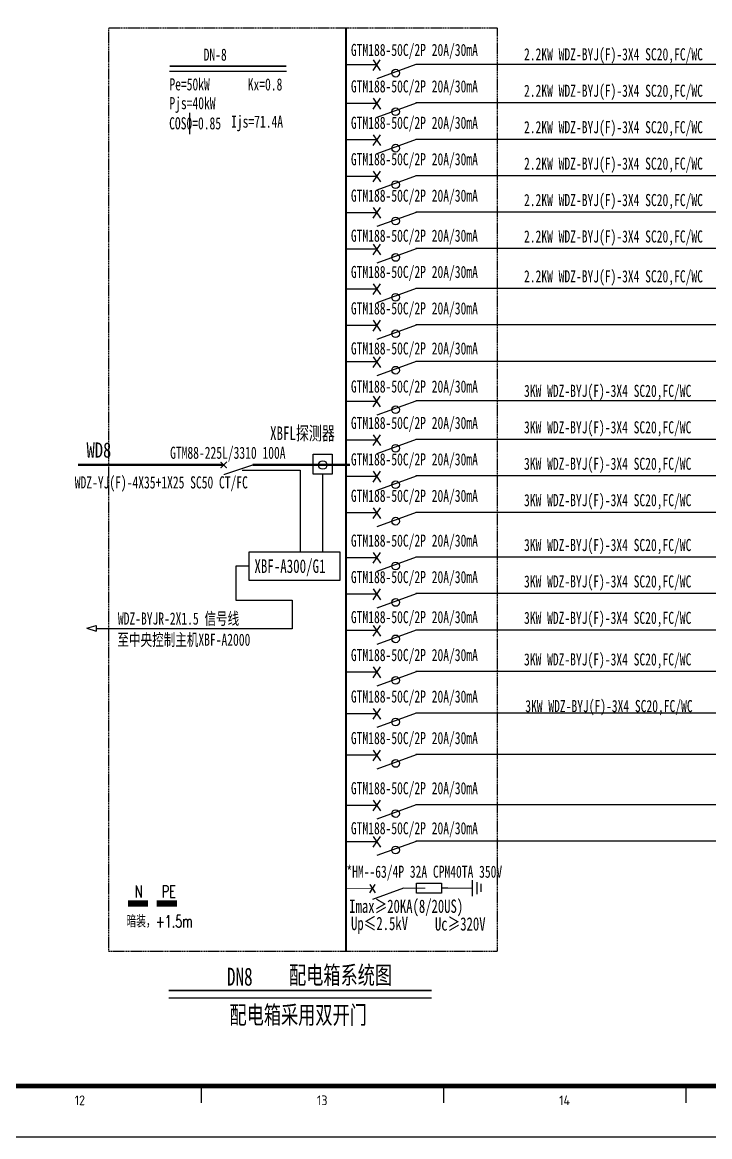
# Model space of a CAD drawing. Extents: x 815029915 to 815825525, y 579155098 to 579748855.
# Drawn here: x 815522488 to 815536671, y 579169176 to 579192148 of the extents above; entities that cross this region are included whole.
import ezdxf
from ezdxf.enums import TextEntityAlignment as Align

# ---------------------------------------------------------------- set-up
doc = ezdxf.new("R2010")
doc.units = 0
doc.header["$LTSCALE"] = 100
doc.header["$MEASUREMENT"] = 0
doc.linetypes.add('DASH', pattern=[0.35, 0.25, -0.1])
doc.linetypes.add('DASHED2', pattern=[9.525, 6.35, -3.175])
for name, color, linetype in [('ABDE_SYS', 3, 'Continuous'), ('E-CAPL-1', 7, 'Continuous'), ('LGT1', 4, 'Continuous'), ('TK', 7, 'Continuous'), ('wxf', 7, 'Continuous'), ('zm', 1, 'Continuous'), ('图层1', 7, 'Continuous'), ('校对', 6, 'Continuous'), ('设备', 1, 'Continuous')]:
    doc.layers.add(name, color=color, linetype=linetype)
doc.styles.add('-宋体', font='', dxfattribs={"width": 0.8})
doc.styles.add('-黑体', font='', dxfattribs={"width": 0.8})
doc.styles.add('_TEL_DIM', font='txt.shx', dxfattribs={"width": 0.6, "height": 3.5, "bigfont": 'hztxt.shx'})
doc.styles.add('ISOCP', font='isocp.shx', dxfattribs={"bigfont": 'gbcbig.shx'})
doc.styles.get('-宋体').set_extended_font_data('SimSun')
doc.styles.get('-黑体').set_extended_font_data('SimHei')

# ---------------------------------------------------------------- blocks, each defined once
blk = doc.blocks.new('LHA1')
at = {"color": 0, "linetype": 'ByBlock', "lineweight": -2}
for points, const_width in [([(4, 0), (0, 0)], 0.4), ([(4.647, -0.647), (3.353, 0.647)], 0.25), ([(3.353, -0.647), (4.647, 0.647)], 0.25), ([(10, 0), (4, -2)], 0.25), ([(10, 0), (13, 0)], 0.4)]:
    blk.add_lwpolyline(points, dxfattribs=dict(at, const_width=const_width))
blk = doc.blocks.new('l')
at = {"layer": 'TK'}
blk.add_lwpolyline([(815463677, 579451444), (815463677, 579409444), (815547777, 579409444), (815547777, 579451444)], close=True, dxfattribs=at)

msp = doc.modelspace()

# ---------------------------------------------------------------- linework, layer by layer
for p, q in [((815531767.1, 579174462.9, -592.8), (815531767.1, 579174136.2, -592.8)), ((815531866.7, 579174422.1, -592.8), (815531866.7, 579174177, -592.8)), ((815531947.2, 579174385.5, -592.8), (815531947.2, 579174222.1, -592.8))]:
    msp.add_line(p, q)
at = {"layer": 'ABDE_SYS', "linetype": 'Continuous'}
for p, q in [((815529727.1, 579191155.5), (815529874.4, 579191376.3)), ((815529727.1, 579191376.3), (815529874.4, 579191155.5)), ((815525526, 579191137.5), (815527938.1, 579191137.5)), ((815529798.1, 579191268.9), (815529164.8, 579191268.9)), ((815530610.9, 579191278.1), (815529800.7, 579190983.7)), ((815530608.8, 579191287.6), (815539383.5, 579191287.6)), ((815529800.1, 579190473.5), (815529166.9, 579190473.5)), ((815529729.1, 579190360), (815529876.4, 579190580.8)), ((815529729.1, 579190580.8), (815529876.4, 579190360)), ((815530612.9, 579190482.7), (815529802.7, 579190188.3)), ((815530610.9, 579190492.2), (815539385.6, 579190492.2)), ((815525942, 579189842.6), (815525942, 579190278.4)), ((815529800.1, 579189722.6), (815529166.9, 579189722.6)), ((815529729.1, 579189609.1), (815529876.4, 579189829.9)), ((815529729.1, 579189829.9), (815529876.4, 579189609.1)), ((815530612.9, 579189731.8), (815529802.7, 579189437.4)), ((815530610.9, 579189741.2), (815539385.6, 579189741.2)), ((815529729.1, 579188858.2), (815529876.4, 579189079)), ((815529729.1, 579189079), (815529876.4, 579188858.2)), ((815529800.1, 579188971.6), (815529166.9, 579188971.6)), ((815530612.9, 579188980.8), (815529802.7, 579188686.4)), ((815530610.9, 579188990.3), (815539385.6, 579188990.3)), ((815529729.1, 579188107.2), (815529876.4, 579188328)), ((815529729.1, 579188328), (815529876.4, 579188107.2)), ((815529800.1, 579188220.7), (815529166.9, 579188220.7)), ((815530612.9, 579188229.9), (815529802.7, 579187935.5)), ((815530610.9, 579188239.3), (815539385.6, 579188239.3)), ((815529800.1, 579187469.8), (815529166.9, 579187469.8)), ((815529729.1, 579187356.3), (815529876.4, 579187577.1)), ((815529729.1, 579187577.1), (815529876.4, 579187356.3)), ((815530612.9, 579187479), (815529802.7, 579187184.6)), ((815530610.9, 579187488.4), (815539385.6, 579187488.4)), ((815529729.1, 579186534.7), (815529876.4, 579186755.5)), ((815529729.1, 579186755.5), (815529876.4, 579186534.7)), ((815529800.1, 579186648.1), (815529166.9, 579186648.1)), ((815530612.9, 579186657.3), (815529802.7, 579186362.9)), ((815530610.9, 579186666.8), (815539385.6, 579186666.8)), ((815529800.1, 579185897.2), (815529166.9, 579185897.2)), ((815529729.1, 579185783.7), (815529876.4, 579186004.5)), ((815529729.1, 579186004.5), (815529876.4, 579185783.7)), ((815530612.9, 579185906.4), (815529802.7, 579185612)), ((815530610.9, 579185915.8), (815539385.6, 579185915.8)), ((815529800.1, 579185146.3), (815529166.9, 579185146.3)), ((815529729.1, 579185032.8), (815529876.4, 579185253.6)), ((815529729.1, 579185253.6), (815529876.4, 579185032.8)), ((815530612.9, 579185155.5), (815529802.7, 579184861.1)), ((815530610.9, 579185164.9), (815539385.6, 579185164.9)), ((815529727.1, 579184217.8), (815529874.4, 579184438.6)), ((815529727.1, 579184438.6), (815529874.4, 579184217.8)), ((815529798.1, 579184331.3), (815529164.8, 579184331.3)), ((815530610.9, 579184340.5), (815529800.7, 579184046.1)), ((815530608.8, 579184349.9), (815539383.5, 579184349.9)), ((815529800.1, 579183535.8), (815529166.9, 579183535.8)), ((815529729.1, 579183422.4), (815529876.4, 579183643.2)), ((815529729.1, 579183643.2), (815529876.4, 579183422.4)), ((815530612.9, 579183545), (815529802.7, 579183250.7)), ((815530610.9, 579183554.5), (815539385.6, 579183554.5)), ((815529729.1, 579182671.4), (815529876.4, 579182892.2)), ((815529729.1, 579182892.2), (815529876.4, 579182671.4)), ((815530612.9, 579182794.1), (815529802.7, 579182499.7)), ((815530610.9, 579182803.6), (815539385.6, 579182803.6)), ((815529800.1, 579182784.9), (815529166.9, 579182784.9)), ((815529729.1, 579181920.5), (815529876.4, 579182141.3)), ((815529729.1, 579182141.3), (815529876.4, 579181920.5)), ((815529800.1, 579182034), (815529166.9, 579182034)), ((815530612.9, 579182043.2), (815529802.7, 579181748.8)), ((815530610.9, 579182052.6), (815539385.6, 579182052.6)), ((815529729.1, 579180996.3), (815529876.4, 579181217.1)), ((815529729.1, 579181217.1), (815529876.4, 579180996.3)), ((815529800.1, 579181109.8), (815529166.9, 579181109.8)), ((815530612.9, 579181119), (815529802.7, 579180824.6)), ((815530610.9, 579181128.5), (815539385.6, 579181128.5)), ((815529800.1, 579180358.9), (815529166.9, 579180358.9)), ((815529729.1, 579180245.4), (815529876.4, 579180466.2)), ((815529729.1, 579180466.2), (815529876.4, 579180245.4)), ((815530612.9, 579180368.1), (815529802.7, 579180073.7)), ((815530610.9, 579180377.5), (815539385.6, 579180377.5)), ((815529800.1, 579179607.9), (815529166.9, 579179607.9)), ((815529729.1, 579179494.5), (815529876.4, 579179715.3)), ((815529729.1, 579179715.3), (815529876.4, 579179494.5)), ((815530612.9, 579179617.1), (815529802.7, 579179322.7)), ((815530610.9, 579179626.6), (815539385.6, 579179626.6)), ((815529800.1, 579178751.9), (815529166.8, 579178751.9)), ((815529729.1, 579178638.4), (815529876.4, 579178859.2)), ((815529729.1, 579178859.2), (815529876.4, 579178638.4)), ((815530612.9, 579178761.1), (815529802.7, 579178466.7)), ((815530610.8, 579178770.5), (815539385.5, 579178770.5)), ((815529729.1, 579177782.3), (815529876.4, 579178003.1)), ((815529729.1, 579178003.1), (815529876.4, 579177782.3)), ((815529800.1, 579177895.8), (815529166.8, 579177895.8)), ((815530612.9, 579177905), (815529802.7, 579177610.6)), ((815530610.8, 579177914.4), (815539385.5, 579177914.4)), ((815529729.1, 579176926.3), (815529876.4, 579177147.1)), ((815529729.1, 579177147.1), (815529876.4, 579176926.3)), ((815530610.8, 579177058.4), (815539385.5, 579177058.4)), ((815529800.1, 579177039.7), (815529166.8, 579177039.7)), ((815530612.9, 579177048.9), (815529802.7, 579176754.5)), ((815529800.1, 579176006.4), (815529166.8, 579176006.4)), ((815529729.1, 579175893), (815529876.4, 579176113.8)), ((815529729.1, 579176113.8), (815529876.4, 579175893)), ((815530612.9, 579176015.6), (815529802.7, 579175721.2)), ((815530610.8, 579176025.1), (815539385.5, 579176025.1)), ((815529800.1, 579175255.5), (815529166.8, 579175255.5)), ((815529729.1, 579175142), (815529876.4, 579175362.8)), ((815529729.1, 579175362.8), (815529876.4, 579175142)), ((815530612.9, 579175264.7), (815529802.7, 579174970.3)), ((815530610.8, 579175274.1), (815539385.5, 579175274.1))]:
    msp.add_line(p, q, dxfattribs=at)
at = {"layer": 'ABDE_SYS', "color": 0, "linetype": 'DASH'}
msp.add_lwpolyline([(815524273.5, 579192032.9), (815532284.3, 579192032.9), (815532284.3, 579172991.8), (815524273.5, 579172991.8)], close=True, dxfattribs=at)
at = {"layer": 'ABDE_SYS', "linetype": 'Continuous', "elevation": -1088.5}
for points, const_width in [([(815529166.9, 579192035.1), (815529166.9, 579172991.8)], 41.2), ([(815526623.6, 579183023.5), (815523639.6, 579183023.5)], 50), ([(815526623.6, 579183023.5), (815526466.8, 579183023.5)], 50), ([(815526466.8, 579183023.5), (815526638, 579183023.5)], 50), ([(815526638, 579183023.5), (815526482.3, 579183023.5)], 40), ([(815526638, 579183023.5), (815526497, 579183023.5)], 40), ([(815527244.6, 579183023.5), (815529248.1, 579183023.5)], 50), ([(815527244.6, 579183023.5), (815528804.6, 579183023.5)], 50), ([(815527244.6, 579183023.5), (815528804.6, 579183023.5)], 50), ([(815527312.7, 579183023.5), (815528804.6, 579183023.5)], 50), ([(815527312.7, 579183023.5), (815528660.7, 579183023.5)], 40)]:
    msp.add_lwpolyline(points, dxfattribs=dict(at, const_width=const_width))
at = {"layer": 'ABDE_SYS', "linetype": 'Continuous', "const_width": 37.1}
msp.add_lwpolyline([(815525531.4, 579191244.7), (815527933.8, 579191244.7)], dxfattribs=at)
at = {"layer": 'ABDE_SYS', "linetype": 'Continuous'}
for centre in [(815530189.8, 579191099.1), (815530189.8, 579190303.6), (815530189.8, 579189552.7), (815530189.8, 579188801.8), (815530189.8, 579188050.8), (815530189.8, 579187299.9), (815530189.8, 579186478.3), (815530189.8, 579185727.3), (815530189.8, 579184976.4), (815530189.8, 579184161.4), (815530189.8, 579183366), (815530189.8, 579182615), (815530189.8, 579181864.1), (815530189.8, 579180939.9), (815530189.8, 579180189), (815530189.8, 579179438.1), (815530189.8, 579178582), (815530189.8, 579177725.9), (815530189.8, 579176869.8), (815530189.8, 579175836.6), (815530189.8, 579175085.6)]:
    msp.add_circle(centre, 79.5, dxfattribs=at)
at = {"layer": 'E-CAPL-1', "color": 3, "linetype": 'Continuous'}
for points in [[(815525085.6, 579173983.8, 125.3, 125.3, 0), (815524667.8, 579173983.8, 41.8, 41.8, 0)], [(815525681.3, 579173983.8, 125.3, 125.3, 0), (815525263.5, 579173983.8, 41.8, 41.8, 0)]]:
    msp.add_lwpolyline(points, format="xyseb", dxfattribs=at)
at = {"layer": 'TK'}
for p, q in [((815526177.3, 579170267.6), (815526177.3, 579169876.3)), ((815531177.3, 579170267.6), (815531177.3, 579169876.3)), ((815536177.3, 579170267.6), (815536177.3, 579169876.3))]:
    msp.add_line(p, q, dxfattribs=at)
msp.add_lwpolyline([(815463677.3, 579211176.3), (815463677.3, 579169176.3), (815547777.3, 579169176.3), (815547777.3, 579211176.3)], close=True, dxfattribs=at)
at = {"layer": 'TK', "const_width": 100}
msp.add_lwpolyline([(815466177.3, 579170222), (815466177.3, 579210176.3), (815546777.3, 579210176.3), (815546777.3, 579170222)], close=True, dxfattribs=at)
at = {"layer": 'wxf', "color": 7}
msp.add_line((815525510.6, 579172042), (815530934.3, 579172042), dxfattribs=at)
at = {"layer": 'wxf', "color": 7, "const_width": 37.1}
msp.add_lwpolyline([(815525510.6, 579172190.4), (815530934.3, 579172190.4)], dxfattribs=at)
at = {"layer": 'zm', "linetype": 'DASH', "ltscale": 200}
for p, q in [((815527023, 579182918.9), (815528225, 579182918.9)), ((815528225, 579182918.9), (815528225, 579181233)), ((815528684.1, 579182835.9, -276), (815528684.1, 579181233, -276)), ((815527166.6, 579180937.9, -870), (815526893.1, 579180937.9, -870)), ((815526893.1, 579180937.9, -870), (815526893.1, 579180237.5, -870)), ((815526893.1, 579180237.5, -870), (815528058.2, 579180237.5, -870)), ((815528058.2, 579179647.2, 19740), (815524018.8, 579179647.2, 19740))]:
    msp.add_line(p, q, dxfattribs=at)
at = {"layer": 'zm'}
for p, q in [((815528058.2, 579180237.5, -870), (815528058.2, 579179647.2, -870)), ((815529655.6, 579174376.7, -592.8), (815529771.4, 579174203.1, -592.8)), ((815529655.6, 579174203.1, -592.8), (815529771.4, 579174376.7, -592.8)), ((815530350.4, 579174299.6, -592.8), (815529713.5, 579174068.1, -592.8))]:
    msp.add_line(p, q, dxfattribs=at)
at = {"layer": 'zm', "linetype": 'DASH', "ltscale": 200, "elevation": -870}
msp.add_lwpolyline([(815527166.6, 579181233), (815529040.3, 579181233), (815529040.3, 579180642.9), (815527166.6, 579180642.9)], close=True, dxfattribs=at)
at = {"layer": '图层1'}
for p, q in [((815523817.4, 579179655.9, 19740), (815524015.4, 579179716.5, 19740)), ((815523817.4, 579179655.9, 19740), (815524015.4, 579179595.3, 19740)), ((815524015.4, 579179716.5, 19740), (815524015.4, 579179595.3, 19740))]:
    msp.add_line(p, q, dxfattribs=at)
at = {"layer": '图层1', "elevation": -276}
msp.add_lwpolyline([(815528488.1, 579183247.4), (815528880.1, 579183247.4), (815528880.1, 579182835.9), (815528488.1, 579182835.9)], close=True, dxfattribs=at)
at = {"layer": '图层1'}
msp.add_circle((815528686.9, 579183021.8, -276), 88.1, dxfattribs=at)
at = {"layer": '校对', "color": 0, "const_width": 15.6, "elevation": -592.8}
for points in [[(815529713.5, 579174289.9), (815529180.8, 579174289.7)], [(815529655.6, 579174203.1), (815529771.4, 579174376.7)], [(815529655.6, 579174376.7), (815529771.4, 579174203.1)], [(815529713.5, 579174068.1), (815530350.4, 579174299.6)], [(815530350.4, 579174299.6), (815530623.8, 579174299.6)], [(815530623.8, 579174401.4), (815530623.8, 579174197.7), (815531140.1, 579174197.7), (815531140.1, 579174401.4), (815530623.8, 579174401.4)], [(815530623.8, 579174299.6), (815530802.3, 579174299.6)], [(815531140.1, 579174299.6), (815531767.1, 579174299.6)], [(815531767.1, 579174462.9), (815531767.1, 579174136.2)], [(815531866.7, 579174422.1), (815531866.7, 579174177)], [(815531947.2, 579174385.5), (815531947.2, 579174222.1)]]:
    msp.add_lwpolyline(points, dxfattribs=at)
at = {"layer": '设备', "linetype": 'DASHED2'}
msp.add_line((815531267.7, 579174299.6, -592.8), (815531140.1, 579174299.6, -592.8), dxfattribs=at)
at = {"layer": '设备', "elevation": -592.8}
msp.add_lwpolyline([(815530623.8, 579174299.6, 0, 0, 0), (815530802.3, 579174299.6, 109, 0, 0), (815531044.6, 579174299.6, 0, 0, 0)], format="xyseb", dxfattribs=at)
msp.add_lwpolyline([(815530623.8, 579174401.4), (815531140.1, 579174401.4), (815531140.1, 579174197.7), (815530623.8, 579174197.7)], close=True, dxfattribs=at)

# ---------------------------------------------------------------- block references
at = {"layer": 'ABDE_SYS', "linetype": 'Continuous', "xscale": 100, "yscale": 100, "zscale": 100}
msp.add_blockref('LHA1', (815526244.6, 579183023.5, -1088.5), dxfattribs=at)
at = {"layer": 'zm', "color": 1}
msp.add_blockref('l', (0, -240268.2), dxfattribs=at)

# ---------------------------------------------------------------- texts
at = {"layer": 'ABDE_SYS', "linetype": 'Continuous', "style": '-宋体'}
for s, height, width, p in [('DN-8', 250, 0.7, (815526230.8, 579191355.4, -1088.5)), ('GTM188-50C/2P 20A/30mA', 250, 0.7, (815529269.1, 579191453.1)), ('2.2KW WDZ-BYJ(F)-3X4 SC20,FC/WC ', 250, 0.7, (815532840, 579191362.7, 109.7)), ('Pe=50kW', 250, 0.7, (815525523.4, 579190744.2)), ('Kx=0.8', 250, 0.7, (815527140, 579190742.1)), ('GTM188-50C/2P 20A/30mA', 250, 0.7, (815529269.1, 579190702.2)), ('2.2KW WDZ-BYJ(F)-3X4 SC20,FC/WC ', 250, 0.7, (815532840, 579190611.7, 109.7)), ('Pjs=40kW', 250, 0.7, (815525523.4, 579190356.1)), ('COS0=0.85', 250, 0.7, (815525518.7, 579189940.5)), ('Ijs=71.4A', 250, 0.7, (815526796.8, 579189975.4)), ('GTM188-50C/2P 20A/30mA', 250, 0.7, (815529269.1, 579189951.2)), ('2.2KW WDZ-BYJ(F)-3X4 SC20,FC/WC ', 250, 0.7, (815532840, 579189860.8, 109.7)), ('GTM188-50C/2P 20A/30mA', 250, 0.7, (815529269.1, 579189200.3)), ('2.2KW WDZ-BYJ(F)-3X4 SC20,FC/WC ', 250, 0.7, (815532840, 579189109.8, 109.7)), ('GTM188-50C/2P 20A/30mA', 250, 0.7, (815529269.1, 579188449.4)), ('2.2KW WDZ-BYJ(F)-3X4 SC20,FC/WC ', 250, 0.7, (815532840, 579188358.9, 109.7)), ('GTM188-50C/2P 20A/30mA', 250, 0.7, (815529269.1, 579187624)), ('2.2KW WDZ-BYJ(F)-3X4 SC20,FC/WC ', 250, 0.7, (815532840, 579187608, 109.7)), ('GTM188-50C/2P 20A/30mA', 250, 0.7, (815529269.1, 579186876.8)), ('2.2KW WDZ-BYJ(F)-3X4 SC20,FC/WC ', 250, 0.7, (815532840, 579186786.3, 109.7)), ('GTM188-50C/2P 20A/30mA', 250, 0.7, (815529269.1, 579186125.9)), ('GTM188-50C/2P 20A/30mA', 250, 0.7, (815529269.1, 579185300.5)), ('GTM188-50C/2P 20A/30mA', 250, 0.7, (815529269.1, 579184515.5)), ('3KW WDZ-BYJ(F)-3X4 SC20,FC/WC ', 250, 0.7, (815532840, 579184425, 109.7)), ('GTM188-50C/2P 20A/30mA', 250, 0.7, (815529269.1, 579183764.5)), ('3KW WDZ-BYJ(F)-3X4 SC20,FC/WC ', 250, 0.7, (815532840, 579183674.1, 109.7)), ('WD8', 313.45, 0.8, (815523814.2, 579183173.9)), ('GTM88-225L/3310 100A', 250, 0.7, (815525538.5, 579183149.8, -1088.5)), ('GTM188-50C/2P 20A/30mA', 250, 0.7, (815529269.1, 579183013.6)), ('3KW WDZ-BYJ(F)-3X4 SC20,FC/WC ', 250, 0.7, (815532840, 579182923.1, 109.7)), (' WDZ-YJ(F)-4X35+1X25 SC50 CT/FC', 250, 0.7, (815523452.3, 579182538.8, 20719.7)), ('GTM188-50C/2P 20A/30mA', 250, 0.7, (815529269.1, 579182262.6)), ('3KW WDZ-BYJ(F)-3X4 SC20,FC/WC ', 250, 0.7, (815532840, 579182172.2, 109.7)), ('GTM188-50C/2P 20A/30mA', 250, 0.7, (815529269.1, 579181338.5)), ('3KW WDZ-BYJ(F)-3X4 SC20,FC/WC ', 250, 0.7, (815532840, 579181248, 109.7)), ('GTM188-50C/2P 20A/30mA', 250, 0.7, (815529269.1, 579180587.5)), ('3KW WDZ-BYJ(F)-3X4 SC20,FC/WC ', 250, 0.7, (815532840, 579180497.1, 109.7)), ('GTM188-50C/2P 20A/30mA', 250, 0.7, (815529269.1, 579179762.2)), ('3KW WDZ-BYJ(F)-3X4 SC20,FC/WC ', 250, 0.7, (815532840, 579179746.1, 109.7)), ('GTM188-50C/2P 20A/30mA', 250, 0.7, (815529269, 579178980.5)), ('3KW WDZ-BYJ(F)-3X4 SC20,FC/WC ', 250, 0.7, (815532840, 579178890.1, 109.7)), ('GTM188-50C/2P 20A/30mA', 250, 0.7, (815529269, 579178124.5)), ('3KW WDZ-BYJ(F)-3X4 SC20,FC/WC ', 250, 0.7, (815532865.8, 579177928.3, 109.7)), ('GTM188-50C/2P 20A/30mA', 250, 0.7, (815529269, 579177268.4)), ('GTM188-50C/2P 20A/30mA', 250, 0.7, (815529269, 579176235.1)), ('GTM188-50C/2P 20A/30mA', 250, 0.7, (815529269, 579175409.8))]:
    msp.add_text(s, height=height, dxfattribs=dict(at, width=width)).set_placement(p)
at = {"layer": 'E-CAPL-1', "color": 7, "linetype": 'Continuous', "style": '_TEL_DIM', "width": 0.67}
for s, height, p in [('N', 250.7, (815524809.9, 579174104.2)), ('PE', 250.67, (815525368.2, 579174104.2)), ('暗装，+1.5m', 250.67, (815524637.1, 579173490.1))]:
    msp.add_text(s, height=height, dxfattribs=at).set_placement(p)
at = {"layer": 'LGT1', "color": 11, "style": '-宋体', "width": 0.7}
for s, p in [('WDZ-BYJR-2X1.5 信号线', (815524461.4, 579179731.9, 19740)), ('至中央控制主机XBF-A2000', (815524451.4, 579179296.2, 19740))]:
    msp.add_text(s, height=250, dxfattribs=at).set_placement(p)
at = {"layer": 'TK', "style": 'ISOCP'}
for s, p in [('12', (815523677.3, 579169926.3)), ('13', (815528677.3, 579169926.3)), ('14', (815533677.3, 579169926.3))]:
    msp.add_text(s, height=200, dxfattribs=at).set_placement(p, align=Align.MIDDLE)
at = {"layer": 'wxf', "color": 7, "style": '-宋体', "width": 0.7}
msp.add_text('配电箱系统图', height=371.08, dxfattribs=at).set_placement((815527992, 579172322.4))
at = {"layer": 'wxf', "color": 1, "style": '-宋体', "width": 0.7}
for s, p in [('DN8', (815526710.9, 579172290.2, -1088.5)), ('配电箱采用双开门', (815526763.9, 579171502.1, -1088.5))]:
    msp.add_text(s, height=371.08, dxfattribs=at).set_placement(p)
at = {"layer": 'zm', "style": '-宋体', "width": 0.7}
for s, p in [('XBFL探测器', (815527600.7, 579183537.1)), ('XBF-A300/G1', (815527277.4, 579180797.1, -870))]:
    msp.add_text(s, height=280, dxfattribs=at).set_placement(p)
at = {"layer": 'zm', "color": 4, "style": '-黑体', "width": 0.7}
msp.add_text('*HM--63/4P 32A CPM40TA 350V', height=250, dxfattribs=at).set_placement((815529175.1, 579174514.5, 167540.6))
for s, height, p in [('Imax≥20KA(8/20US)', 274.219, (815529234.2, 579173927.5, 167540.6)), ('Up≤2.5kV ', 274.22, (815529271.6, 579173572.1, 167540.6)), ('Uc≥320V', 274.22, (815531001.8, 579173562.3, 167540.6))]:
    msp.add_text(s, height=height, dxfattribs=at).set_placement(p, align=Align.MIDDLE_LEFT)

doc.saveas('drawing.dxf')
